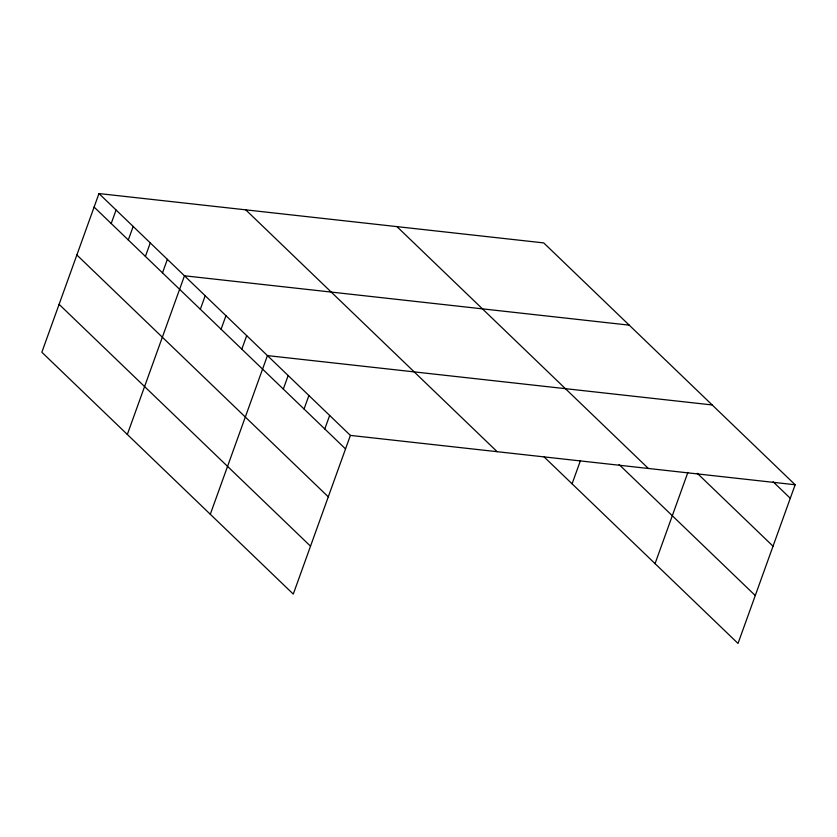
<?xml version="1.0" encoding="UTF-8"?>
<svg xmlns="http://www.w3.org/2000/svg" width="837" height="837" viewBox="0 0 837 837"><rect width="100%" height="100%" fill="white"/><g stroke="black" fill="none" stroke-linecap="round" stroke-linejoin="round"><path stroke-width="1.26" d="M98.975 193.556L41.85 352.241L293.274 594.092L350.4 435.407L98.975 193.556L543.726 242.908L795.15 484.759L738.025 643.444L544.186 456.992M111.206 223.521L116.071 210.003M128.302 239.968L133.177 226.45M145.408 256.404L150.273 242.897M162.504 272.852L167.369 259.344M127.329 434.466L184.464 275.791L629.215 325.143M200.336 309.251L205.201 295.743M221.083 329.203L225.948 315.695M241.82 349.155L246.685 335.647M210.296 514.284L267.432 355.599L712.182 404.951M283.304 389.069L288.169 375.551M304.051 409.021L308.916 395.503M324.787 428.973L329.652 415.455M572.079 483.817L580.491 460.486M655.057 563.636L687.899 472.392M350.4 435.407L795.15 484.759M773.147 481.798L790.285 498.277M697.284 473.313L773.032 546.184M396.958 226.628L648.382 468.479M619.087 464.545L755.267 595.536M245.743 209.846L497.168 451.698M94.11 207.074L345.535 448.925M76.868 254.982L328.282 496.833M59.092 304.333L310.517 546.184"/></g></svg>
